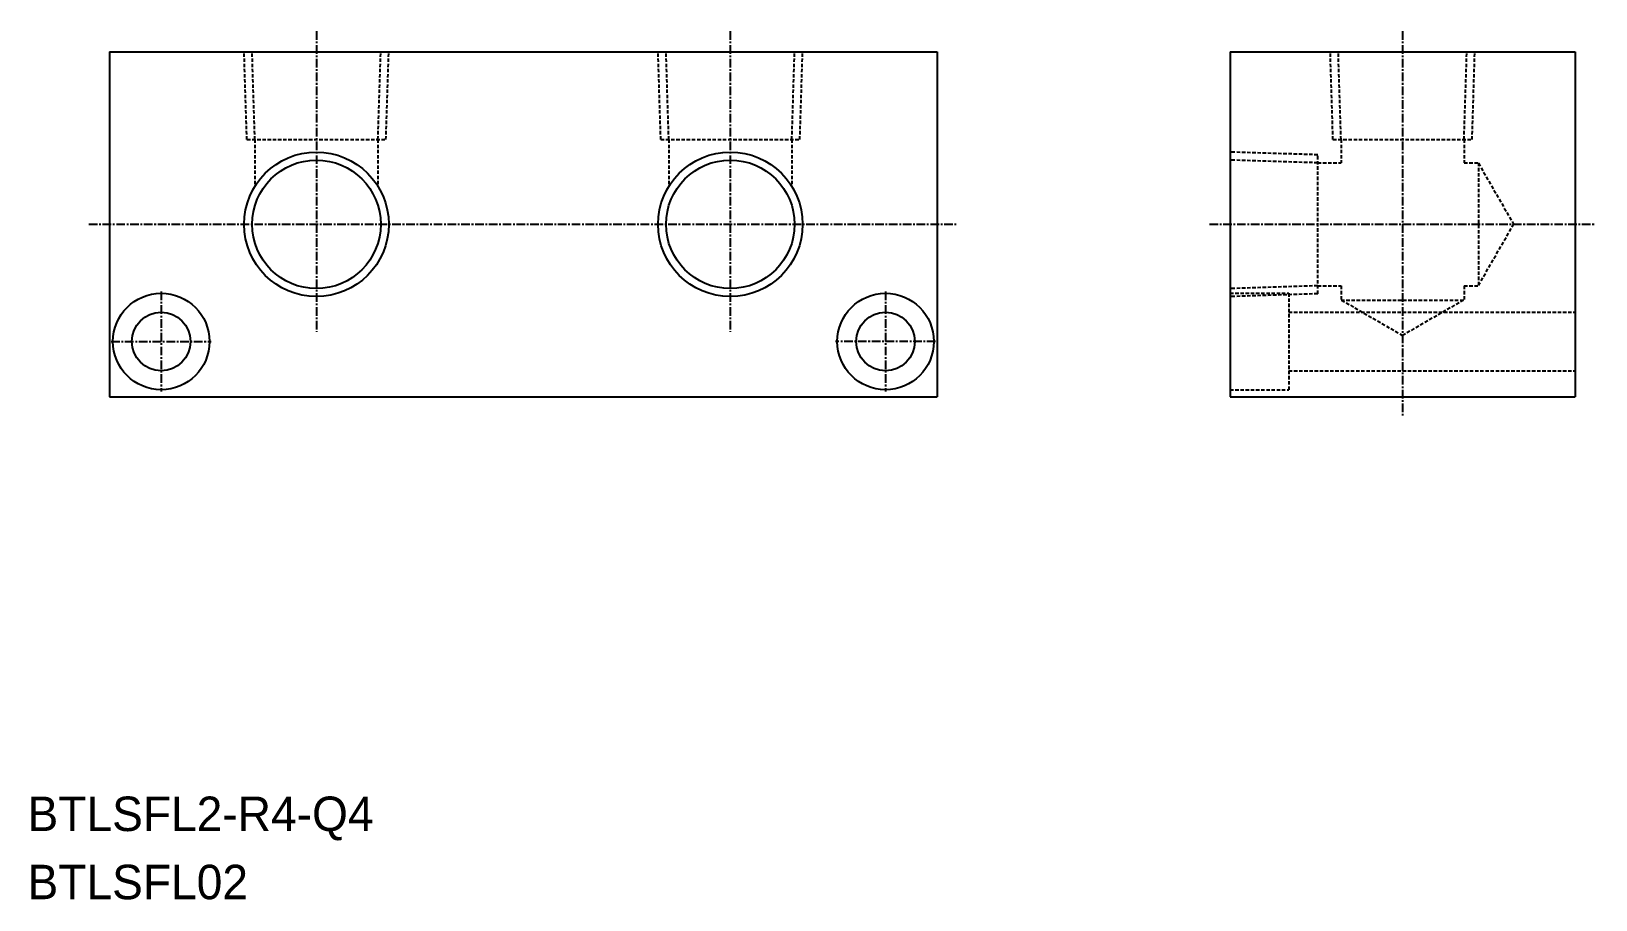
# Model space of a CAD drawing. Extents: x 893 to 1120, y 2382 to 2508.
import ezdxf

# ---------------------------------------------------------------- set-up
doc = ezdxf.new("R2010")
doc.units = 0
doc.linetypes.add('CENTER', pattern=[2, 1.25, -0.25, 0.25, -0.25])
doc.linetypes.add('DASHED', pattern=[0.75, 0.5, -0.25])
doc.layers.get('0').update_dxf_attribs({"linetype": 'CONTINUOUS'})
doc.layers.add('CENTER', color=1, linetype='CENTER')

msp = doc.modelspace()

# ---------------------------------------------------------------- linework, layer by layer
at = {"color": 7, "linetype": 'CONTINUOUS'}
for p, q in [((904.29, 2505.28), (1024.29, 2505.28)), ((904.29, 2505.28), (904.29, 2455.28)), ((1024.29, 2505.28), (1024.29, 2455.28)), ((1066.74, 2505.28), (1116.74, 2505.28)), ((1066.74, 2505.28), (1066.74, 2455.28)), ((1116.74, 2505.28), (1116.74, 2455.28)), ((904.29, 2455.28), (1024.29, 2455.28)), ((1066.74, 2455.28), (1116.74, 2455.28))]:
    msp.add_line(p, q, dxfattribs=at)
at = {"color": 3, "linetype": 'DASHED'}
for p, q in [((924.21, 2492.58), (923.81, 2505.28)), ((925.37, 2492.58), (924.97, 2505.28)), ((943.21, 2492.58), (943.61, 2505.28)), ((944.37, 2492.58), (944.77, 2505.28)), ((984.21, 2492.58), (983.81, 2505.28)), ((985.37, 2492.58), (984.97, 2505.28)), ((1003.21, 2492.58), (1003.61, 2505.28)), ((1004.37, 2492.58), (1004.77, 2505.28)), ((1081.65, 2492.58), (1081.26, 2505.28)), ((1082.82, 2492.58), (1082.42, 2505.28)), ((1100.65, 2492.58), (1101.05, 2505.28)), ((1101.82, 2492.58), (1102.21, 2505.28)), ((924.21, 2492.58), (944.37, 2492.58)), ((925.37, 2492.58), (925.37, 2485.78)), ((943.21, 2492.58), (943.21, 2485.78)), ((984.21, 2492.58), (1004.37, 2492.58)), ((985.37, 2492.58), (985.37, 2485.78)), ((1003.21, 2492.58), (1003.21, 2485.78)), ((1081.65, 2492.58), (1101.82, 2492.58)), ((1082.82, 2492.58), (1082.82, 2489.2)), ((1100.65, 2492.58), (1100.65, 2489.2)), ((1079.44, 2490.36), (1066.74, 2490.76)), ((1079.44, 2470.2), (1079.44, 2490.36)), ((1079.44, 2489.2), (1066.74, 2489.59)), ((1079.44, 2489.2), (1082.82, 2489.2)), ((1100.65, 2489.2), (1102.74, 2489.2)), ((1102.74, 2489.2), (1102.74, 2471.36)), ((1102.74, 2489.13), (1107.84, 2480.28)), ((1102.74, 2471.43), (1107.84, 2480.28)), ((1079.44, 2471.36), (1066.74, 2470.96)), ((1066.74, 2470.28), (1075.24, 2470.28)), ((1079.44, 2470.2), (1066.74, 2469.8)), ((1075.24, 2470.28), (1075.24, 2456.28)), ((1079.44, 2471.36), (1082.82, 2471.36)), ((1082.82, 2471.36), (1082.82, 2469.28)), ((1100.65, 2471.36), (1100.65, 2469.28)), ((1100.65, 2471.36), (1102.74, 2471.36)), ((1075.24, 2467.53), (1116.74, 2467.53)), ((1082.82, 2469.28), (1100.65, 2469.28)), ((1082.89, 2469.28), (1091.74, 2464.17)), ((1100.58, 2469.28), (1091.74, 2464.17)), ((1075.24, 2459.03), (1116.74, 2459.03)), ((1066.74, 2456.28), (1075.24, 2456.28))]:
    msp.add_line(p, q, dxfattribs=at)
at = {"color": 3, "linetype": 'CONTINUOUS'}
for centre in [(934.29, 2480.28), (994.29, 2480.28)]:
    msp.add_circle(centre, 10.48, dxfattribs=at)
at = {"color": 7, "linetype": 'CONTINUOUS'}
for centre, radius in [((934.29, 2480.28), 9.32), ((994.29, 2480.28), 9.32), ((911.79, 2463.28), 7), ((1016.79, 2463.28), 7), ((911.79, 2463.28), 4.25), ((1016.79, 2463.28), 4.25)]:
    msp.add_circle(centre, radius, dxfattribs=at)
at = {"layer": 'CENTER', "color": 1, "linetype": 'CENTER'}
for p, q in [((934.29, 2508.28), (934.29, 2464.67)), ((994.29, 2508.28), (994.29, 2464.67)), ((1091.74, 2508.28), (1091.74, 2452.28)), ((901.29, 2480.28), (1027.29, 2480.28)), ((1063.74, 2480.28), (1119.74, 2480.28)), ((911.79, 2470.53), (911.79, 2456.03)), ((1016.79, 2470.53), (1016.79, 2456.03)), ((904.54, 2463.28), (919.04, 2463.28)), ((1024.04, 2463.28), (1009.54, 2463.28))]:
    msp.add_line(p, q, dxfattribs=at)

# ---------------------------------------------------------------- texts
at = {"color": 7, "linetype": 'CONTINUOUS'}
for s, p in [('BTLSFL2-R4-Q4', (892.41, 2392.28)), ('BTLSFL02', (892.41, 2382.39))]:
    msp.add_text(s, height=5, dxfattribs=at).set_placement(p)

doc.saveas('drawing.dxf')
